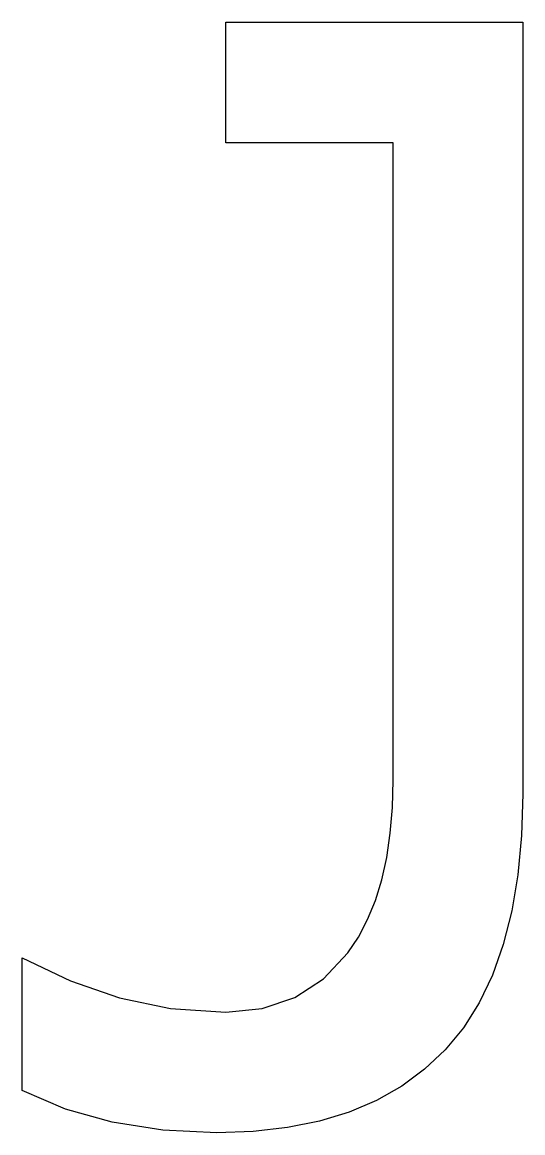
# Model space of a CAD drawing. Extents: x 0.5 to 5.1, y -0.1 to 10.1.
import ezdxf

# ---------------------------------------------------------------- set-up
doc = ezdxf.new("R2010")
doc.units = 0
doc.layers.get('0').update_dxf_attribs({"linetype": 'CONTINUOUS'})

msp = doc.modelspace()

# ---------------------------------------------------------------- linework, layer by layer
at = {"color": 0}
for p, q in [((2.361, 9.028), (2.361, 10.139)), ((2.361, 10.139), (5.097, 10.139)), ((5.097, 10.139), (5.097, 3.028)), ((3.903, 9.028), (2.361, 9.028)), ((3.903, 3.153), (3.903, 9.028)), ((3.896, 2.9), (3.903, 3.153)), ((5.097, 3.028), (5.086, 2.642)), ((3.877, 2.663), (3.896, 2.9)), ((3.844, 2.441), (3.877, 2.663)), ((5.086, 2.642), (5.052, 2.281)), ((3.799, 2.234), (3.844, 2.441)), ((5.052, 2.281), (4.997, 1.947)), ((3.74, 2.043), (3.799, 2.234)), ((3.668, 1.868), (3.74, 2.043)), ((4.997, 1.947), (4.918, 1.639)), ((3.584, 1.707), (3.668, 1.868)), ((3.486, 1.562), (3.584, 1.707)), ((4.918, 1.639), (4.818, 1.357)), ((3.26, 1.323), (3.486, 1.562)), ((0.486, 1.514), (0.932, 1.304)), ((0.486, 0.292), (0.486, 1.514)), ((4.818, 1.357), (4.695, 1.101)), ((0.932, 1.304), (1.382, 1.146)), ((2.997, 1.151), (3.26, 1.323)), ((1.382, 1.146), (1.852, 1.047)), ((2.697, 1.048), (2.997, 1.151)), ((1.852, 1.047), (2.361, 1.014)), ((2.361, 1.014), (2.697, 1.048)), ((4.695, 1.101), (4.55, 0.871)), ((4.55, 0.871), (4.382, 0.667)), ((4.382, 0.667), (4.193, 0.488)), ((4.193, 0.488), (3.982, 0.332)), ((3.982, 0.332), (3.751, 0.201)), ((0.885, 0.122), (0.486, 0.292)), ((1.316, 0), (0.885, 0.122)), ((3.751, 0.201), (3.498, 0.094)), ((1.78, -0.073), (1.316, 0)), ((3.225, 0.01), (2.93, -0.049)), ((3.498, 0.094), (3.225, 0.01)), ((2.278, -0.097), (1.78, -0.073)), ((2.614, -0.085), (2.278, -0.097)), ((2.93, -0.049), (2.614, -0.085))]:
    msp.add_line(p, q, dxfattribs=at)

doc.saveas('drawing.dxf')
